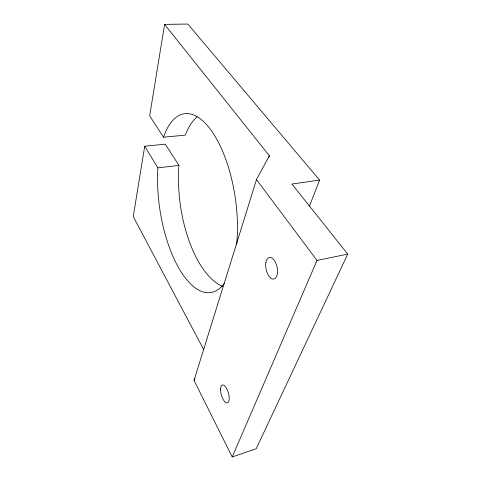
<?xml version="1.0" encoding="UTF-8"?>
<svg xmlns="http://www.w3.org/2000/svg" width="481" height="481" viewBox="0 0 481 481"><rect width="100%" height="100%" fill="white"/><g stroke="black" fill="none" stroke-linecap="round" stroke-linejoin="round"><path stroke-width="0.72" d="M222.589 286.351A88.847 40.284 81.7 0 1 178.734 168.344L178.95 165.398L165.29 144.168L144.721 146.23L157.876 167.857L157.702 170.839A90.374 38.149 81.6 0 0 179.527 269.318A90.374 38.149 81.6 0 0 224.26 283.393M144.721 146.23L133.255 216.57L203.788 349.801M309.217 206.698L319.612 180.104L187.812 24.05L164.592 24.369L149.675 115.861L163.51 137.205L185.287 135.137L186.165 132.912A88.847 40.284 81.7 0 1 197.018 116.901M319.612 180.104L291.895 184.043L347.745 254.088L256.175 448.749L232.233 456.95L194.035 380.399L256.487 179.581L269.36 155.778L164.592 24.369M268.909 157.203L269.36 155.778M163.51 137.205L164.316 134.957A90.374 38.149 81.6 0 1 212.987 133.009A90.374 38.149 81.6 0 1 236.628 244.342M232.233 456.95L317.009 260.443L347.745 254.088M194.035 380.399L194.973 378.403M157.876 167.857L178.95 165.398M256.487 179.581L317.009 260.443M265.885 262.446A11.033 5.61 77.9 0 0 273.082 279.094A11.033 5.61 77.9 0 0 275.872 263.209A11.033 5.61 77.9 0 0 265.885 262.446M220.551 389.171A9.307 3.686 74.4 0 0 226.864 402.94A9.307 3.686 74.4 0 0 227.248 389.664A9.307 3.686 74.4 0 0 220.551 389.171"/></g></svg>
